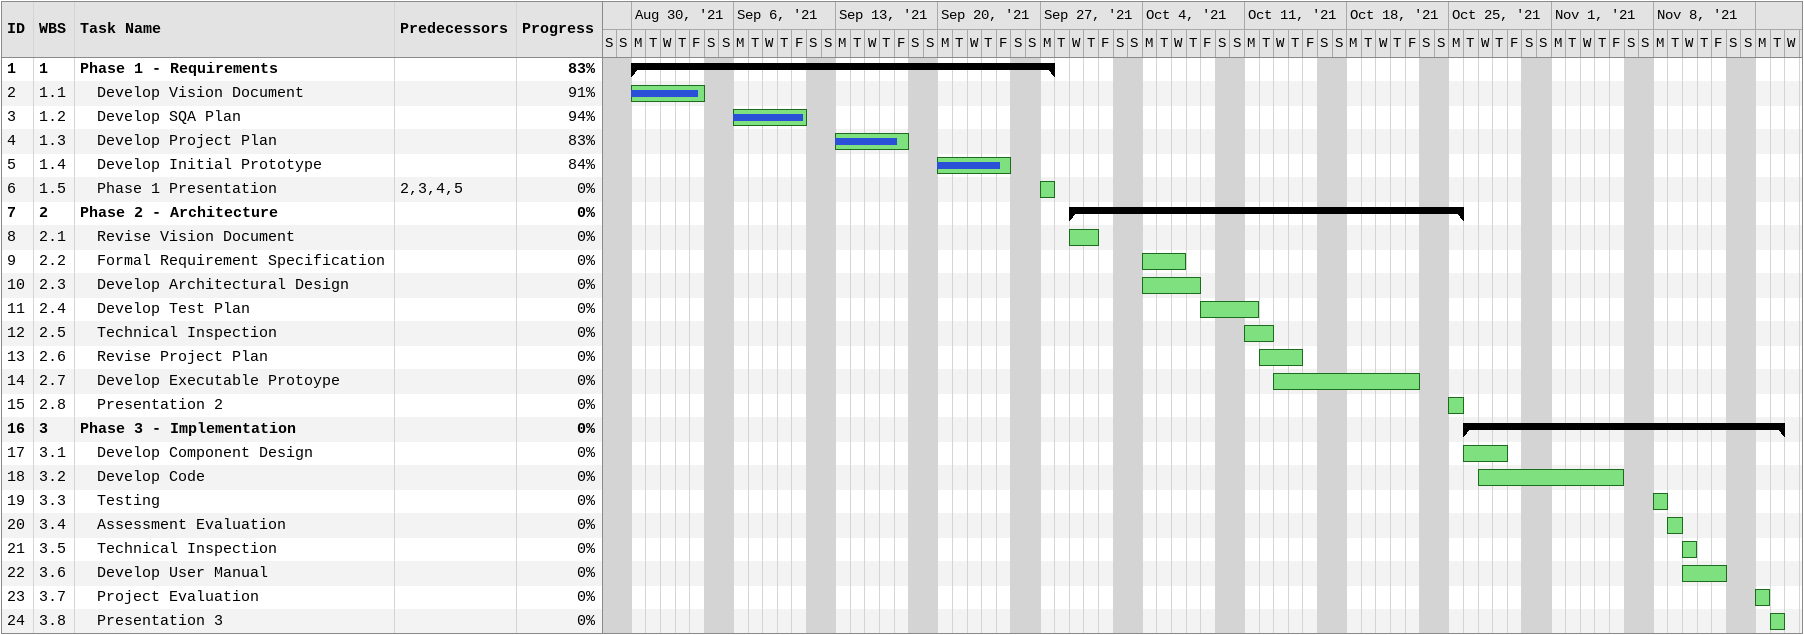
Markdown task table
| ID | WBS | Task | Start | Finish | Predecessors | % complete |
|---|---|---|---|---|---|---|
| 1 | 1 | **Phase 1 - Requirements** | 2021-08-30 | 2021-09-27 |  | 83 |
| 2 | 1.1 | Develop Vision Document | 2021-08-30 | 2021-09-03 |  | 91 |
| 3 | 1.2 | Develop SQA Plan | 2021-09-06 | 2021-09-10 |  | 94 |
| 4 | 1.3 | Develop Project Plan | 2021-09-13 | 2021-09-17 |  | 83 |
| 5 | 1.4 | Develop Initial Prototype | 2021-09-20 | 2021-09-24 |  | 84 |
| 6 | 1.5 | Phase 1 Presentation | 2021-09-27 | 2021-09-27 | 2, 3, 4, 5 | 0 |
| 7 | 2 | **Phase 2 - Architecture** | 2021-09-29 | 2021-10-25 |  | 0 |
| 8 | 2.1 | Revise Vision Document | 2021-09-29 | 2021-09-30 |  | 0 |
| 9 | 2.2 | Formal Requirement Specification | 2021-10-04 | 2021-10-06 |  | 0 |
| 10 | 2.3 | Develop Architectural Design | 2021-10-04 | 2021-10-07 |  | 0 |
| 11 | 2.4 | Develop Test Plan | 2021-10-08 | 2021-10-11 |  | 0 |
| 12 | 2.5 | Technical Inspection | 2021-10-11 | 2021-10-12 |  | 0 |
| 13 | 2.6 | Revise Project Plan | 2021-10-12 | 2021-10-14 |  | 0 |
| 14 | 2.7 | Develop Executable Protoype | 2021-10-13 | 2021-10-22 |  | 0 |
| 15 | 2.8 | Presentation 2 | 2021-10-25 | 2021-10-25 |  | 0 |
| 16 | 3 | **Phase 3 - Implementation** | 2021-10-26 | 2021-11-16 |  | 0 |
| 17 | 3.1 | Develop Component Design | 2021-10-26 | 2021-10-28 |  | 0 |
| 18 | 3.2 | Develop Code | 2021-10-27 | 2021-11-05 |  | 0 |
| 19 | 3.3 | Testing | 2021-11-08 | 2021-11-08 |  | 0 |
| 20 | 3.4 | Assessment Evaluation | 2021-11-09 | 2021-11-09 |  | 0 |
| 21 | 3.5 | Technical Inspection | 2021-11-10 | 2021-11-10 |  | 0 |
| 22 | 3.6 | Develop User Manual | 2021-11-10 | 2021-11-12 |  | 0 |
| 23 | 3.7 | Project Evaluation | 2021-11-15 | 2021-11-15 |  | 0 |
| 24 | 3.8 | Presentation 3 | 2021-11-16 | 2021-11-16 |  | 0 |
